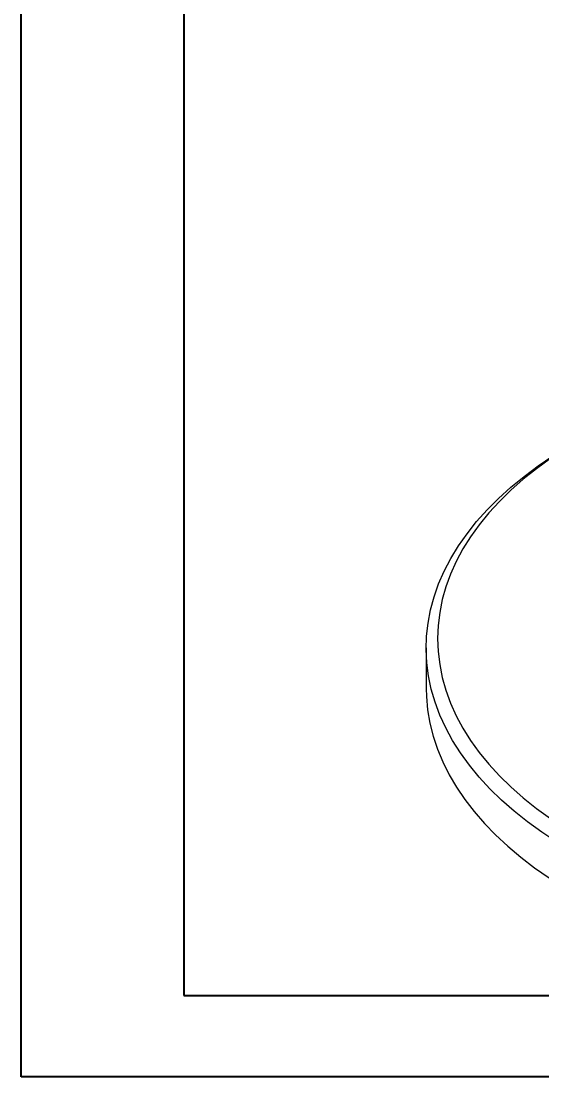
# Model space of a CAD drawing. Header units: millimetres. Extents: x 2429 to 2877, y 1091 to 1407.
# Drawn here: x 2429 to 2497.2, y 1091 to 1229.4 of the extents above; entities that cross this region are included whole.
import ezdxf

# ---------------------------------------------------------------- set-up
doc = ezdxf.new("R2010")
doc.units = ezdxf.units.MM
doc.linetypes.add('ACAD_ISO05W100', pattern=[33, 24, -3, 0, -3, 0, -3])
doc.layers.add('AM_5', color=3, linetype='Continuous', lineweight=25)
doc.layers.add('AM_BOR', color=2, linetype='ACAD_ISO05W100', lineweight=35)
doc.styles.get("Standard").update_dxf_attribs({"font": 'arial.ttf'})
doc.dimstyles.new('ISO-25', dxfattribs={"dimtxt": 3, "dimasz": 2.5, "dimexe": 1.25, "dimexo": 0.625, "dimtad": 1, "dimtxsty": 'Standard', "dimcen": 2.5, "dimadec": 0, "dimazin": 0, "dimtfac": 1, "dimtmove": 0, "dimatfit": 3, "dimfxl": 1, "dimarcsym": 0})

# ---------------------------------------------------------------- blocks, each defined once
blk = doc.blocks.new('A3 ZTL')
for p, q in [((19.57, 280.82), (19.57, 9.78)), ((19.57, 9.78), (401.17, 9.78))]:
    blk.add_line(p, q)
at = {"layer": 'AM_BOR', "color": 135, "linetype": 'Continuous', "lineweight": 25}
for p, q in [((0, 0), (0, 290.61)), ((410.96, 0), (0, 0))]:
    blk.add_line(p, q, dxfattribs=at)
blk = doc.blocks.new('*D45')
at = {"layer": 'AM_5', "color": 0, "lineweight": -2}
for p, q in [((2550.42, 1370.04), (2550.42, 1377.23)), ((2475.53, 1295.15), (2468.34, 1295.15))]:
    blk.add_line(p, q, dxfattribs=at)
blk.add_arc((2550.42, 1295.15), 80.83, 91.7723, 178.2277, dxfattribs=at)
at = {"layer": 'AM_5', "color": 0}
for points in [[(2547.91, 1376.36), (2547.93, 1375.52), (2550.42, 1375.98)], [(2470.05, 1297.65), (2469.22, 1297.66), (2469.59, 1295.15)]]:
    blk.add_solid(points, dxfattribs=at)
at = {"layer": 'Defpoints', "color": 0}
for p in [(2550.42, 1369.41), (2510.01, 1365.15), (2476.16, 1295.15), (2799.01, 1295.15), (2550.42, 1220.89)]:
    blk.add_point(p, dxfattribs=at)
at = {"layer": 'AM_5', "color": 0, "insert": (2491.74, 1353.83), "char_height": 3, "attachment_point": 5, "rotation": 45}
blk.add_mtext('90°', dxfattribs=at)

msp = doc.modelspace()

# ---------------------------------------------------------------- linework, layer by layer
at = {"color": 7, "linetype": 'Continuous', "lineweight": 15}
msp.add_line((2482.094, 1147.229), (2482.094, 1141.922), dxfattribs=at)
at = {"color": 7, "linetype": 'Continuous', "lineweight": 15, "flags": 128}
for points in [[(2499.204, 1121.746), (2497.231, 1123.054), (2495.364, 1124.412), (2493.607, 1125.818), (2491.963, 1127.27), (2490.436, 1128.763), (2489.03, 1130.295), (2487.746, 1131.863), (2486.589, 1133.463), (2485.56, 1135.092), (2484.661, 1136.747), (2483.895, 1138.423), (2483.263, 1140.119), (2482.765, 1141.829), (2482.405, 1143.55), (2482.181, 1145.279), (2482.095, 1147.013), (2482.147, 1148.746), (2482.336, 1150.477), (2482.662, 1152.201), (2483.126, 1153.914), (2483.724, 1155.613), (2484.457, 1157.295), (2485.323, 1158.955), (2486.32, 1160.591), (2487.445, 1162.199), (2488.697, 1163.775), (2490.073, 1165.316), (2491.57, 1166.82), (2493.185, 1168.282), (2494.914, 1169.7), (2496.754, 1171.07), (2498.701, 1172.391)], [(2498.357, 1172.057), (2496.521, 1170.719), (2494.794, 1169.334), (2493.18, 1167.904), (2491.682, 1166.433), (2490.303, 1164.923), (2489.047, 1163.378), (2487.916, 1161.801), (2486.912, 1160.196), (2486.037, 1158.565), (2485.294, 1156.913), (2484.684, 1155.243), (2484.208, 1153.559), (2483.867, 1151.863), (2483.662, 1150.161), (2483.594, 1148.454), (2483.662, 1146.748), (2483.867, 1145.045), (2484.208, 1143.35), (2484.684, 1141.665), (2485.294, 1139.995), (2486.037, 1138.343), (2486.912, 1136.713), (2487.916, 1135.108), (2489.047, 1133.531), (2490.303, 1131.986), (2491.682, 1130.476), (2493.18, 1129.004), (2494.794, 1127.575), (2496.521, 1126.189), (2498.357, 1124.851)], [(2482.094, 1141.922), (2482.121, 1140.838), (2482.276, 1139.107), (2482.568, 1137.381), (2482.997, 1135.664), (2483.562, 1133.961), (2484.261, 1132.275), (2485.094, 1130.609), (2486.058, 1128.967), (2487.152, 1127.352), (2488.373, 1125.767), (2489.718, 1124.217), (2491.185, 1122.704), (2492.77, 1121.231), (2494.471, 1119.802), (2496.284, 1118.419), (2498.204, 1117.086)]]:
    msp.add_lwpolyline(points, dxfattribs=at)

# ---------------------------------------------------------------- block references
at = {"linetype": 'ByBlock', "lineweight": 0, "xscale": 1.089, "yscale": 1.089, "zscale": 1.089}
msp.add_blockref('A3 ZTL', (2429.046, 1090.997), dxfattribs=at)

# ---------------------------------------------------------------- dimensions: what is measured, and where the dimension line sits
at = {"layer": 'AM_5'}
dim = msp.add_angular_dim_2l(base=(2510.006, 1365.15), line1=((2550.419, 1220.894), (2550.419, 1369.412)), line2=((2799.006, 1295.153), (2476.159, 1295.153)), dimstyle='ISO-25', dxfattribs=at)
dim.commit()
dim.dimension.update_dxf_attribs({"geometry": '*D45', "text_midpoint": (2491.741, 1353.83)})

doc.saveas('drawing.dxf')
